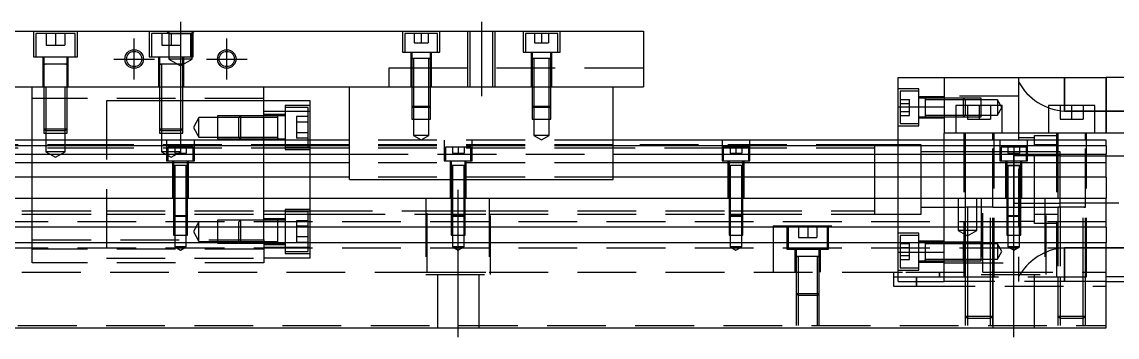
# Model space of a CAD drawing. Extents: x -12 to 613, y -284 to 102.
# Drawn here: x 165.7 to 402.3, y -239 to -171 of the extents above; entities that cross this region are included whole.
import ezdxf

# ---------------------------------------------------------------- set-up
doc = ezdxf.new("R2010")
doc.units = 0
doc.linetypes.add('CENTER', pattern=[50.8, 31.75, -6.35, 6.35, -6.35])
doc.linetypes.add('DASHED', pattern=[19.05, 12.7, -6.35])
doc.layers.get('0').update_dxf_attribs({"linetype": 'CONTINUOUS'})
doc.layers.add('CENTER', color=1, linetype='CENTER')

msp = doc.modelspace()

# ---------------------------------------------------------------- linework, layer by layer
at = {"color": 7, "linetype": 'CONTINUOUS'}
for p, q in [((100, -172.99), (300, -172.99)), ((300, -172.99), (300, -184.99)), ((171, -180.09), (170.499994, -180.09)), ((171.35, -180.09), (171, -180.09)), ((175, -180.09), (174.65, -180.09)), ((175.500006, -180.09), (175, -180.09)), ((355, -189.337524), (355, -182.99)), ((355, -182.99), (365, -182.99)), ((365, -182.99), (365, -194.99)), ((365, -182.99), (400, -182.99)), ((400, -194.99), (400, -182.99)), ((410, -182.99), (400, -182.99)), ((100, -184.99), (300, -184.99)), ((168, -196.49), (168, -184.99)), ((218, -196.49), (218, -184.99)), ((236.5, -204.99), (236.5, -184.99)), ((293.5, -204.99), (293.5, -184.99)), ((228, -187.99), (218, -187.99)), ((228, -196.49), (228, -187.99)), ((360.9, -187.433646), (360.9, -188.01866)), ((377.5, -188.99), (367.5, -188.99)), ((367.5, -188.99), (367.5, -194.99)), ((377.5, -194.99), (377.5, -188.99)), ((397.5, -188.99), (387.5, -188.99)), ((387.5, -188.99), (387.5, -194.99)), ((397.5, -194.99), (397.5, -188.99)), ((355, -196.49), (355, -189.337524)), ((355, -189.337524), (365, -189.337524)), ((360.9, -189.293604), (360.9, -189.573698)), ((360.9, -190.848714), (360.9, -191.433656)), ((365, -196.49), (365, -194.99)), ((410, -194.99), (365, -194.99)), ((236.5, -196.49), (163.5, -196.49)), ((236.5, -197.742272), (163.5, -197.742272)), ((400, -196.49), (293.5, -196.49)), ((400, -197.742272), (293.5, -197.742272)), ((400, -197.742272), (400, -196.49)), ((400, -197.742272), (400, -199.51668)), ((163.5, -199.51668), (236.5, -199.51668)), ((293.5, -199.51668), (400, -199.51668)), ((380, -204.99), (380, -198.989994)), ((400, -201.413076), (400, -199.51668)), ((236.5, -201.413076), (163.5, -201.413076)), ((400, -201.413076), (293.5, -201.413076)), ((400, -204.467372), (400, -201.413076)), ((236.5, -204.467372), (163.5, -204.467372)), ((236.5, -204.99), (293.5, -204.99)), ((400, -204.467372), (293.5, -204.467372)), ((400, -204.467372), (400, -208.99)), ((0, -208.99), (400, -208.99)), ((400, -215.29), (400, -208.99)), ((400, -215.29), (0, -215.29)), ((400, -215.29), (400, -218.69)), ((400, -218.69), (0, -218.69)), ((221, -218.740006), (221, -218.69)), ((360.9, -218.546344), (360.9, -218.69)), ((360.9, -218.69), (360.9, -219.13136)), ((400, -236.99), (400, -218.69)), ((360.9, -220.406302), (360.9, -220.686396)), ((360.9, -221.961412), (360.9, -222.546354)), ((410, -225.99), (400, -225.99)), ((400, -226.99), (410, -226.99)), ((0, -236.99), (400, -236.99))]:
    msp.add_line(p, q, dxfattribs=at)
at = {"color": 3, "linetype": 'DASHED'}
for p, q in [((168.25, -172.99), (168.25, -178.49)), ((169.5, -173.49), (168.75, -173.49)), ((168.75, -173.49), (168.75, -178.49)), ((176.5, -173.49), (169.5, -173.49)), ((171, -173.49), (171, -175.99)), ((173, -173.49), (173, -175.49)), ((175, -173.49), (175, -175.99)), ((177.25, -173.49), (176.5, -173.49)), ((177.25, -178.49), (177.25, -173.49)), ((177.75, -178.49), (177.75, -172.99)), ((193.25, -172.99), (193.25, -178.49)), ((202.25, -173.49), (193.75, -173.49)), ((193.75, -173.49), (193.75, -178.49)), ((196, -173.49), (196, -175.99)), ((197.5, -173.49), (197, -172.99)), ((197.5, -172.99), (197.5, -178.99)), ((197.5, -173.49), (202.5, -173.49)), ((198, -173.49), (198, -175.99)), ((200, -173.49), (200, -175.99)), ((202.25, -178.49), (202.25, -173.49)), ((202.5, -178.99), (202.5, -172.99)), ((202.5, -173.49), (203, -172.99)), ((202.75, -178.49), (202.75, -172.99)), ((248, -172.99), (248, -177.49)), ((255.5, -173.49), (248.5, -173.49)), ((248.5, -173.49), (248.5, -177.49)), ((250.5, -173.49), (250.5, -175.49)), ((252, -173.49), (252, -175.49)), ((253.5, -173.49), (253.5, -175.49)), ((255.5, -177.49), (255.5, -173.49)), ((256, -177.49), (256, -172.99)), ((262.000006, -172.99), (262.000006, -184.99)), ((262.5, -172.99), (262.5, -184.99)), ((267.5, -184.99), (267.5, -172.99)), ((267.999994, -184.99), (267.999994, -172.99)), ((274, -172.99), (274, -177.49)), ((281.5, -173.49), (274.5, -173.49)), ((274.5, -173.49), (274.5, -177.49)), ((276.5, -173.49), (276.5, -175.49)), ((278, -173.49), (278, -175.49)), ((279.5, -173.49), (279.5, -175.49)), ((281.5, -177.49), (281.5, -173.49)), ((282, -177.49), (282, -172.99)), ((171, -175.99), (173, -175.99)), ((173, -175.49), (173, -175.99)), ((173, -175.99), (175, -175.99)), ((196, -175.99), (198, -175.99)), ((198, -175.99), (200, -175.99)), ((250.5, -175.49), (252, -175.49)), ((252, -175.49), (253.5, -175.49)), ((276.5, -175.49), (278, -175.49)), ((278, -175.49), (279.5, -175.49)), ((168.25, -178.49), (177.75, -178.49)), ((170.25, -178.49), (170.25, -184.99)), ((170.5, -178.49), (170.5, -180.09)), ((175.5, -180.09), (175.5, -178.49)), ((175.75, -184.99), (175.75, -178.49)), ((193.25, -178.49), (202.75, -178.49)), ((195.25, -178.49), (195.25, -184.99)), ((195.5, -178.49), (195.5, -180.09)), ((202.5, -178.99), (197.5, -178.99)), ((197.5, -178.99), (200, -180.433376)), ((200, -180.433376), (202.5, -178.99)), ((200.5, -180.09), (200.5, -178.49)), ((200.75, -184.99), (200.75, -178.49)), ((248, -177.49), (256, -177.49)), ((249.75, -177.49), (249.75, -184.99)), ((250, -177.49), (250, -178.89)), ((250, -178.885), (250, -178.89)), ((250, -178.89), (250.216462, -178.89)), ((250.216708, -178.89), (250, -178.89)), ((250, -178.89), (250, -178.895)), ((250, -178.89), (250, -184.99)), ((253.783332, -178.89), (250.216708, -178.89)), ((250.35, -178.89), (250.35, -184.99)), ((253.65, -184.99), (253.65, -178.89)), ((254, -178.89), (253.783332, -178.89)), ((253.783538, -178.89), (254, -178.89)), ((254, -178.89), (254, -177.49)), ((254, -178.89), (254, -178.885)), ((254, -178.895), (254, -178.89)), ((254, -184.99), (254, -178.89)), ((254.25, -184.99), (254.25, -177.49)), ((274, -177.49), (282, -177.49)), ((275.75, -177.49), (275.75, -184.99)), ((276, -177.49), (276, -178.89)), ((276, -178.885), (276, -178.89)), ((276, -178.89), (276.216462, -178.89)), ((276.216708, -178.89), (276, -178.89)), ((276, -178.89), (276, -178.895)), ((276, -178.89), (276, -184.99)), ((279.783332, -178.89), (276.216708, -178.89)), ((276.35, -178.89), (276.35, -184.99)), ((279.65, -184.99), (279.65, -178.89)), ((280, -178.89), (279.783332, -178.89)), ((279.783538, -178.89), (280, -178.89)), ((280, -178.89), (280, -177.49)), ((280, -178.89), (280, -178.885)), ((280, -178.895), (280, -178.89)), ((280, -184.99), (280, -178.89)), ((280.25, -184.99), (280.25, -177.49)), ((170.5, -180.085), (170.5, -180.09)), ((170.5, -180.09), (170.757448, -180.09)), ((170.757468, -180.09), (170.5, -180.09)), ((170.5, -180.09), (170.5, -180.095)), ((170.5, -180.09), (170.5, -184.99)), ((170.999654, -180.09), (170.757468, -180.09)), ((171.349616, -180.09), (170.999654, -180.09)), ((174.650424, -180.09), (171.349616, -180.09)), ((175.000386, -180.09), (174.650424, -180.09)), ((175.242552, -180.09), (175.000386, -180.09)), ((175.5, -180.09), (175.242552, -180.09)), ((175.242602, -180.09), (175.5, -180.09)), ((175.5, -180.09), (175.5, -180.085)), ((175.5, -180.095), (175.5, -180.09)), ((175.5, -184.99), (175.5, -180.09)), ((195.5, -180.085), (195.5, -180.09)), ((195.5, -180.09), (195.757448, -180.09)), ((195.757468, -180.09), (195.5, -180.09)), ((195.5, -180.09), (195.5, -184.99)), ((195.5, -180.09), (195.5, -180.095)), ((200.242552, -180.09), (195.757468, -180.09)), ((195.9, -180.09), (195.9, -184.99)), ((200.1, -184.99), (200.1, -180.09)), ((200.5, -180.09), (200.242552, -180.09)), ((200.242602, -180.09), (200.5, -180.09)), ((200.5, -180.09), (200.5, -180.085)), ((200.5, -184.99), (200.5, -180.09)), ((200.5, -180.095), (200.5, -180.09)), ((255, -180.99), (245, -180.99)), ((245, -180.99), (245, -184.99)), ((300, -180.99), (255, -180.99)), ((381, -182.99), (381, -183.606596)), ((381, -183.606596), (381, -226.373404)), ((381, -183.606596), (381.037764, -183.91036)), ((391, -190.250598), (391, -182.99)), ((391, -182.99), (391, -188.99)), ((400, -182.99), (400, -194.99)), ((170.5, -184.99), (170.5, -194.09)), ((170.500006, -184.99), (170.500002, -194.09)), ((170.9, -184.99), (170.9, -194.49)), ((175.1, -194.49), (175.1, -184.99)), ((175.499998, -194.09), (175.499994, -184.99)), ((175.5, -194.09), (175.5, -184.99)), ((195.5, -184.99), (195.5, -194.09)), ((195.500006, -184.99), (195.500002, -194.09)), ((195.9, -184.99), (195.9, -194.49)), ((200.1, -194.49), (200.1, -184.99)), ((200.499998, -194.09), (200.499994, -184.99)), ((200.5, -194.09), (200.5, -184.99)), ((250, -184.99), (250, -189.14)), ((250.000006, -184.99), (250.000002, -189.14)), ((250.35, -184.99), (250.35, -189.49)), ((253.65, -189.49), (253.65, -184.99)), ((253.999998, -189.14), (253.999994, -184.99)), ((254, -189.14), (254, -184.99)), ((276, -184.99), (276, -189.14)), ((276.000006, -184.99), (276.000002, -189.14)), ((276.35, -184.99), (276.35, -189.49)), ((279.65, -189.49), (279.65, -184.99)), ((279.999998, -189.14), (279.999994, -184.99)), ((280, -189.14), (280, -184.99)), ((359.5, -185.43365), (355, -185.43365)), ((355.5, -185.93365), (355.5, -189.43365)), ((359.5, -185.93365), (355.5, -185.93365)), ((359.5, -193.43365), (359.5, -185.43365)), ((218, -187.49), (168, -187.49)), ((184, -187.99), (184, -221.99)), ((195.5, -187.99), (184, -187.99)), ((195.9, -187.99), (195.5, -187.99)), ((200.1, -187.99), (195.9, -187.99)), ((200.5, -187.99), (200.1, -187.99)), ((211.5, -187.99), (200.5, -187.99)), ((218, -187.99), (211.5, -187.99)), ((222.6, -188.99), (222.6, -198.49)), ((228, -188.99), (222.6, -188.99)), ((250, -189.14), (254, -189.14)), ((250, -189.14), (250.35, -189.49)), ((250.000002, -189.14), (250.000006, -191.99)), ((253.65, -189.49), (254, -189.14)), ((253.999994, -191.99), (253.999998, -189.14)), ((276, -189.14), (280, -189.14)), ((276, -189.14), (276.35, -189.49)), ((276.000002, -189.14), (276.000006, -191.99)), ((279.65, -189.49), (280, -189.14)), ((279.999994, -191.99), (279.999998, -189.14)), ((355.5, -187.7016), (357.5, -187.7016)), ((355.5, -188.567626), (357.5, -188.567626)), ((357.5, -188.567626), (357.5, -187.7016)), ((357.5, -190.299676), (357.5, -188.567626)), ((365, -187.18365), (359.5, -187.18365)), ((360.9, -187.43365), (359.5, -187.43365)), ((360.9, -187.43365), (360.895, -187.43365)), ((360.9, -187.43365), (360.9, -187.650318)), ((365, -187.43365), (360.9, -187.43365)), ((360.905, -187.43365), (360.9, -187.43365)), ((360.9, -187.650318), (360.9, -188.018664)), ((365, -187.78365), (360.9, -187.78365)), ((360.9, -188.018664), (360.9, -189.43365)), ((381, -186.99), (365, -186.99)), ((369.15, -187.43365), (365, -187.43365)), ((369.15, -187.433654), (365, -187.433656)), ((369.5, -187.78365), (365, -187.78365)), ((369.15, -188.99), (369.15, -187.43365)), ((369.5, -187.78365), (369.15, -187.43365)), ((373, -187.433656), (369.15, -187.433654)), ((369.15, -189.43365), (369.15, -188.99)), ((369.5, -187.78365), (369.5, -188.99)), ((373, -187.78365), (369.5, -187.78365)), ((369.5, -188.99), (369.5, -189.43365)), ((370, -188.99), (370, -191.99)), ((372.5, -188.99), (372.5, -191.99)), ((373, -188.99), (373, -187.433656)), ((376.5, -187.78365), (373, -187.78365)), ((373, -191.433646), (373, -188.99)), ((375, -188.99), (375, -191.99)), ((376.5, -187.78365), (376.5, -191.08365)), ((377.452628, -189.43365), (376.5, -187.78365)), ((390, -188.99), (390, -191.99)), ((391, -188.99), (391, -190.250598)), ((392.5, -188.99), (392.5, -191.99)), ((395, -188.99), (395, -191.99)), ((208, -191.240006), (208, -196.239994)), ((211.5, -191.240006), (208, -191.240006)), ((212.999994, -191.240006), (211.5, -191.240006)), ((213, -191.24), (212.6, -191.64)), ((218, -191.240006), (212.999994, -191.240006)), ((213, -191.24), (213, -196.24)), ((218, -191.24), (213, -191.24)), ((225.000006, -190.293062), (218, -190.293062)), ((222.6, -190.99), (218, -190.99)), ((221, -191.24), (218, -191.24)), ((221, -191.24), (220.995, -191.24)), ((221, -191.497468), (221, -191.24)), ((221.005, -191.24), (221, -191.24)), ((222.6, -191.24), (221, -191.24)), ((221, -193.589954), (221, -191.497468)), ((227.6, -189.49), (222.6, -189.49)), ((225.35, -189.49), (225.000006, -189.49)), ((228, -190.293062), (225.000006, -190.293062)), ((225.1, -191.430598), (225.1, -192.5853)), ((227.6, -191.430598), (225.1, -191.430598)), ((227.6, -197.99), (227.6, -189.49)), ((253.65, -189.49), (250.35, -189.49)), ((250.35, -189.49), (250.35, -191.99)), ((253.65, -191.99), (253.65, -189.49)), ((279.65, -189.49), (276.35, -189.49)), ((276.35, -189.49), (276.35, -191.99)), ((279.65, -191.99), (279.65, -189.49)), ((355.5, -189.43365), (355.5, -192.93365)), ((355.5, -190.299676), (357.5, -190.299676)), ((355.5, -191.165702), (357.5, -191.165702)), ((357.5, -191.165702), (357.5, -190.299676)), ((359.5, -191.43365), (360.9, -191.43365)), ((360.895, -191.43365), (360.9, -191.43365)), ((360.9, -189.43365), (360.9, -190.84871)), ((360.9, -190.84871), (360.9, -191.216942)), ((360.9, -191.08365), (365, -191.08365)), ((360.9, -191.216942), (360.9, -191.43365)), ((360.9, -191.43365), (365, -191.43365)), ((360.9, -191.43365), (360.905, -191.43365)), ((365, -191.08365), (367.5, -191.08365)), ((365, -191.433646), (367.5, -191.433646)), ((365, -191.43365), (367.5, -191.43365)), ((367.5, -191.08365), (369.5, -191.08365)), ((367.5, -191.433646), (369.15, -191.433648)), ((367.5, -191.43365), (369.15, -191.43365)), ((369.15, -191.43365), (369.15, -189.43365)), ((369.15, -191.43365), (369.5, -191.08365)), ((369.15, -191.433648), (373, -191.433646)), ((369.5, -189.43365), (369.5, -191.08365)), ((369.5, -191.08365), (373, -191.08365)), ((373, -191.08365), (376.5, -191.08365)), ((376.5, -191.08365), (377.452628, -189.43365)), ((391, -190.250598), (397.5, -190.250598)), ((423, -190.250598), (391, -190.250598)), ((397.5, -190.250598), (410, -190.250598)), ((204, -191.64), (202.787564, -193.74)), ((202.787564, -193.74), (204, -195.84)), ((204, -195.84), (204, -191.64)), ((208, -191.64), (204, -191.64)), ((212.6, -191.64), (208, -191.64)), ((212.6, -195.84), (212.6, -191.64)), ((218, -191.64), (212.6, -191.64)), ((221, -191.64), (218, -191.64)), ((221, -193.94002), (221, -193.589954)), ((221, -195.982552), (221, -193.94002)), ((227.6, -192.5853), (225.1, -192.5853)), ((225.1, -192.5853), (225.1, -194.8947)), ((250.000006, -191.99), (253.999994, -191.99)), ((250.35, -191.99), (250.35, -195.49)), ((253.65, -195.49), (253.65, -191.99)), ((276.000006, -191.99), (279.999994, -191.99)), ((276.35, -191.99), (276.35, -195.49)), ((279.65, -195.49), (279.65, -191.99)), ((355, -193.43365), (359.5, -193.43365)), ((355.5, -192.93365), (359.5, -192.93365)), ((359.5, -191.68365), (365, -191.68365)), ((370, -191.99), (372.5, -191.99)), ((372.5, -191.99), (375, -191.99)), ((390, -191.99), (392.5, -191.99)), ((392.5, -191.99), (395, -191.99)), ((170.5, -194.09), (175.5, -194.09)), ((170.5, -194.09), (170.9, -194.49)), ((170.500002, -194.09), (170.500006, -194.99)), ((170.500006, -194.99), (175.499994, -194.99)), ((175.1, -194.49), (170.9, -194.49)), ((170.9, -194.49), (170.9, -194.99)), ((170.9, -194.99), (170.9, -198.99)), ((175.1, -194.49), (175.5, -194.09)), ((175.1, -194.99), (175.1, -194.49)), ((175.1, -198.99), (175.1, -194.99)), ((175.499994, -194.99), (175.499998, -194.09)), ((195.5, -194.09), (200.5, -194.09)), ((195.5, -194.09), (195.9, -194.49)), ((195.500002, -194.09), (195.500006, -194.99)), ((195.500006, -194.99), (200.499994, -194.99)), ((200.1, -194.49), (195.9, -194.49)), ((195.9, -194.49), (195.9, -194.99)), ((195.9, -194.99), (195.9, -198.99)), ((200.1, -194.49), (200.5, -194.09)), ((200.1, -194.99), (200.1, -194.49)), ((200.1, -198.99), (200.1, -194.99)), ((200.499994, -194.99), (200.499998, -194.09)), ((204, -195.84), (208, -195.84)), ((208, -195.84), (212.6, -195.84)), ((208, -196.239994), (213, -196.239994)), ((212.6, -195.84), (213, -196.24)), ((212.6, -195.84), (218, -195.84)), ((213, -196.239994), (218, -196.239994)), ((213, -196.24), (218, -196.239998)), ((218, -195.84), (221, -195.84)), ((218, -196.239998), (221.005, -196.24)), ((220.995, -196.24), (222.6, -196.24)), ((221, -196.24), (221, -195.982552)), ((221, -195.982602), (221, -196.24)), ((227.6, -194.8947), (225.1, -194.8947)), ((225.1, -194.8947), (225.1, -196.049402)), ((227.6, -196.049402), (225.1, -196.049402)), ((253.65, -195.49), (250.35, -195.49)), ((250.35, -195.49), (252, -196.442628)), ((252, -196.442628), (253.65, -195.49)), ((279.65, -195.49), (276.35, -195.49)), ((276.35, -195.49), (278, -196.442628)), ((278, -196.442628), (279.65, -195.49)), ((369.25, -194.99), (369.25, -225.99)), ((369.5, -194.99), (369.5, -196.49)), ((375.5, -196.49), (375.5, -194.99)), ((375.75, -225.99), (375.75, -194.99)), ((384.5, -195.99), (381, -195.99)), ((384.5, -195.49), (389.5, -195.49)), ((384.5, -196.49), (384.5, -195.49)), ((389.25, -194.99), (389.25, -225.99)), ((389.5, -194.99), (389.5, -196.49)), ((395.5, -196.49), (395.5, -194.99)), ((395.75, -225.99), (395.75, -194.99)), ((184, -197.49), (106.5, -197.49)), ((184, -198.24), (106.5, -198.24)), ((168, -200.99), (168, -196.49)), ((228, -197.49), (184, -197.49)), ((228, -198.24), (184, -198.24)), ((197, -196.49), (197, -200.99)), ((202.75, -197.99), (197.25, -197.99)), ((197.25, -197.99), (197.25, -200.99)), ((198.75, -197.99), (198.75, -199.29)), ((200, -197.99), (200, -199.29)), ((201.25, -197.99), (201.25, -199.29)), ((202.75, -200.99), (202.75, -197.99)), ((203, -200.99), (203, -196.49)), ((218, -204.99), (218, -196.49)), ((222.6, -197.99), (228, -197.99)), ((222.6, -198.49), (228, -198.49)), ((228, -200.99), (228, -196.49)), ((293.5, -197.49), (228, -197.49)), ((293.5, -198.24), (228, -198.24)), ((293.5, -196.49), (236.5, -196.49)), ((293.5, -197.742272), (236.5, -197.742272)), ((257, -196.49), (257, -200.99)), ((262.75, -197.99), (257.25, -197.99)), ((257.25, -197.99), (257.25, -200.99)), ((258.75, -197.99), (258.75, -199.29)), ((260, -197.99), (260, -199.29)), ((261.25, -197.99), (261.25, -199.29)), ((262.75, -200.99), (262.75, -197.99)), ((263, -200.99), (263, -196.49)), ((350, -197.49), (293.5, -197.49)), ((317.25, -198.24), (293.5, -198.24)), ((317, -196.49), (317, -200.99)), ((322.75, -197.99), (317.25, -197.99)), ((317.25, -197.99), (317.25, -200.99)), ((322.75, -198.24), (317.25, -198.24)), ((318.75, -197.99), (318.75, -199.29)), ((320, -197.99), (320, -199.29)), ((321.25, -197.99), (321.25, -199.29)), ((322.75, -200.99), (322.75, -197.99)), ((350, -198.24), (322.75, -198.24)), ((323, -200.99), (323, -196.49)), ((350, -197.49), (349.995, -197.49)), ((350, -198.038872), (350, -197.49)), ((350.005, -197.49), (350, -197.49)), ((355, -197.49), (350, -197.49)), ((350, -204.789934), (350, -198.038872)), ((355, -208.99), (355, -196.49)), ((360, -197.49), (355, -197.49)), ((360, -204.99), (360, -197.49)), ((365, -208.99), (365, -196.49)), ((369.5, -196.49), (369.5, -208.99)), ((375.5, -210.995), (375.5, -196.49)), ((377, -196.49), (377, -200.99)), ((382.75, -197.99), (377.25, -197.99)), ((377.25, -197.99), (377.25, -200.99)), ((378.75, -197.99), (378.75, -199.29)), ((380, -197.99), (380, -199.29)), ((381.25, -197.99), (381.25, -199.29)), ((382.75, -200.99), (382.75, -197.99)), ((383, -200.99), (383, -196.49)), ((384.5, -197.49), (384.5, -196.49)), ((384.5, -212.49), (384.5, -197.49)), ((389.5, -197.49), (384.5, -197.49)), ((389.5, -196.49), (389.5, -210.995)), ((395.5, -210.995), (395.5, -196.49)), ((168, -204.99), (168, -200.99)), ((175.1, -198.99), (170.9, -198.99)), ((170.9, -198.99), (173, -200.202436)), ((173, -200.202436), (175.1, -198.99)), ((200.1, -198.99), (195.9, -198.99)), ((195.9, -198.99), (198, -200.202436)), ((197, -200.99), (203, -200.99)), ((198, -200.202436), (200.1, -198.99)), ((198.25, -200.99), (198.25, -208.99)), ((198.5, -200.99), (198.5, -201.99)), ((198.75, -199.29), (200, -199.29)), ((200, -199.29), (201.25, -199.29)), ((201.5, -201.99), (201.5, -200.99)), ((201.75, -208.99), (201.75, -200.99)), ((228, -204.99), (228, -200.99)), ((236.5, -199.51668), (293.5, -199.51668)), ((257, -200.99), (263, -200.99)), ((258.25, -200.99), (258.25, -208.99)), ((258.5, -200.99), (258.5, -201.99)), ((258.75, -199.29), (260, -199.29)), ((260, -199.29), (261.25, -199.29)), ((261.5, -201.99), (261.5, -200.99)), ((261.75, -208.99), (261.75, -200.99)), ((317, -200.99), (323, -200.99)), ((318.25, -200.99), (318.25, -208.99)), ((318.5, -200.99), (318.5, -201.99)), ((318.75, -199.29), (320, -199.29)), ((320, -199.29), (321.25, -199.29)), ((321.5, -201.99), (321.5, -200.99)), ((321.75, -208.99), (321.75, -200.99)), ((365, -198.99), (360, -198.99)), ((369.5, -198.99), (365, -198.99)), ((375.5, -198.99), (369.5, -198.99)), ((377.25, -198.99), (375.5, -198.99)), ((377, -200.99), (383, -200.99)), ((380.005, -198.99), (377.25, -198.99)), ((378.25, -200.99), (378.25, -208.99)), ((378.5, -200.99), (378.5, -201.99)), ((378.75, -199.29), (380, -199.29)), ((381, -198.99), (379.995, -198.99)), ((380, -210.990006), (380, -198.989994)), ((380, -198.99), (380, -204.789964)), ((380, -199.664966), (380, -198.99)), ((380, -199.29), (381.25, -199.29)), ((380, -199.865), (380, -210.115)), ((381, -199.865), (380, -199.865)), ((382.75, -198.99), (381, -198.99)), ((382.75, -199.865), (381, -199.865)), ((381.5, -201.99), (381.5, -200.99)), ((381.75, -208.99), (381.75, -200.99)), ((384.5, -198.99), (382.75, -198.99)), ((384.5, -199.865), (382.75, -199.865)), ((389.5, -198.99), (384.5, -198.99)), ((389.5, -199.865), (384.5, -199.865)), ((390, -198.99), (389.5, -198.99)), ((390, -199.865), (389.5, -199.865)), ((390, -204.99), (390, -198.99)), ((395.5, -199.99), (390, -199.99)), ((400, -199.99), (395.5, -199.99)), ((405, -199.99), (400, -199.99)), ((198.5, -201.985), (198.5, -201.99)), ((198.624678, -201.99), (198.5, -201.99)), ((198.5, -201.99), (198.5, -208.99)), ((198.5, -201.99), (198.5, -201.995)), ((199.998804, -201.99), (198.624678, -201.99)), ((198.75, -201.99), (198.75, -208.99)), ((201.37533, -201.99), (199.998804, -201.99)), ((201.25, -208.99), (201.25, -201.99)), ((201.5, -201.99), (201.37533, -201.99)), ((201.5, -201.99), (201.5, -201.985)), ((201.5, -208.99), (201.5, -201.99)), ((201.5, -201.995), (201.5, -201.99)), ((293.5, -201.413076), (236.5, -201.413076)), ((258.5, -201.985), (258.5, -201.99)), ((258.624678, -201.99), (258.5, -201.99)), ((258.5, -201.99), (258.5, -208.99)), ((258.5, -201.99), (258.5, -201.995)), ((259.998804, -201.99), (258.624678, -201.99)), ((258.75, -201.99), (258.75, -208.99)), ((261.37533, -201.99), (259.998804, -201.99)), ((261.25, -208.99), (261.25, -201.99)), ((261.5, -201.99), (261.37533, -201.99)), ((261.5, -201.99), (261.5, -201.985)), ((261.5, -208.99), (261.5, -201.99)), ((261.5, -201.995), (261.5, -201.99)), ((318.5, -201.985), (318.5, -201.99)), ((318.624678, -201.99), (318.5, -201.99)), ((318.5, -201.99), (318.5, -201.995)), ((318.5, -201.99), (318.5, -208.99)), ((319.998804, -201.99), (318.624678, -201.99)), ((318.75, -201.99), (318.75, -208.99)), ((321.37533, -201.99), (319.998804, -201.99)), ((321.25, -208.99), (321.25, -201.99)), ((321.5, -201.99), (321.37533, -201.99)), ((321.5, -201.99), (321.5, -201.985)), ((321.5, -201.995), (321.5, -201.99)), ((321.5, -208.99), (321.5, -201.99)), ((378.5, -201.985), (378.5, -201.99)), ((378.5, -201.99), (378.62467, -201.99)), ((378.624678, -201.99), (378.5, -201.99)), ((378.5, -201.99), (378.5, -208.99)), ((378.5, -201.99), (378.5, -201.995)), ((378.62467, -201.99), (381.375392, -201.99)), ((379.998804, -201.99), (378.624678, -201.99)), ((378.75, -201.99), (378.75, -208.99)), ((381.37533, -201.99), (379.998804, -201.99)), ((381.25, -208.99), (381.25, -201.99)), ((381.5, -201.99), (381.37533, -201.99)), ((381.375392, -201.99), (381.5, -201.99)), ((381.5, -201.99), (381.5, -201.985)), ((381.5, -208.99), (381.5, -201.99)), ((381.5, -201.995), (381.5, -201.99)), ((168, -208.99), (168, -204.99)), ((218, -208.99), (218, -204.99)), ((228, -208.99), (228, -204.99)), ((293.5, -204.467372), (236.5, -204.467372)), ((350, -205.190056), (350, -204.789934)), ((350, -208.99023), (350, -205.190056)), ((360, -208.99), (360, -204.99)), ((380, -204.789964), (380, -210.989164)), ((390, -210.99), (390, -204.99)), ((168, -215.29), (168, -208.99)), ((198.5, -208.99), (198.5, -212.74)), ((198.500006, -208.99), (198.500002, -212.74)), ((198.75, -208.99), (198.75, -212.99)), ((201.25, -212.99), (201.25, -208.99)), ((201.499998, -212.74), (201.499994, -208.99)), ((201.5, -212.74), (201.5, -208.99)), ((218, -215.29), (218, -208.99)), ((228, -215.29), (228, -208.99)), ((253, -208.99), (253, -225.49)), ((253.291796, -224.99), (253.291796, -208.99)), ((258.5, -208.99), (258.5, -212.74)), ((258.500006, -208.99), (258.500002, -212.74)), ((258.75, -208.99), (258.75, -212.99)), ((261.25, -212.99), (261.25, -208.99)), ((261.499998, -212.74), (261.499994, -208.99)), ((261.5, -212.74), (261.5, -208.99)), ((266.708204, -208.99), (266.708204, -224.99)), ((267, -225.49), (267, -208.99)), ((318.5, -208.99), (318.5, -212.74)), ((318.500006, -208.99), (318.500006, -212.740006)), ((318.75, -208.99), (318.75, -212.99)), ((321.25, -212.99), (321.25, -208.99)), ((321.499994, -212.740006), (321.499994, -208.99)), ((321.5, -212.74), (321.5, -208.99)), ((350, -211.940962), (350, -208.99023)), ((355, -215.29), (355, -208.99)), ((360, -212.49), (360, -208.99)), ((365, -215.29), (365, -208.99)), ((368, -208.99), (368, -215.99)), ((369.5, -208.99), (369.5, -210.99)), ((372, -215.99), (372, -208.99)), ((373, -208.99), (373, -225.49)), ((373.291796, -224.99), (373.291796, -208.99)), ((378.5, -208.99), (378.5, -212.74)), ((378.500006, -208.99), (378.500006, -212.740006)), ((378.75, -208.99), (378.75, -212.99)), ((380, -210.990006), (380, -210.115)), ((380, -210.115), (390, -210.115)), ((381.25, -212.99), (381.25, -208.99)), ((381.499994, -212.740006), (381.499994, -208.99)), ((381.5, -212.74), (381.5, -208.99)), ((386.708204, -208.99), (386.708204, -224.99)), ((387, -225.49), (387, -208.99)), ((390, -209.99), (405, -209.99)), ((146.708204, -211.74), (168, -211.74)), ((146.708204, -212.49), (168, -212.49)), ((168, -211.74), (184, -211.74)), ((168, -212.49), (184, -212.49)), ((184, -211.74), (218, -211.74)), ((184, -212.489994), (218, -212.489994)), ((184, -212.49), (218, -212.49)), ((198.5, -212.74), (201.5, -212.74)), ((198.5, -212.74), (198.75, -212.99)), ((198.500002, -212.74), (198.500006, -215.29)), ((201.25, -212.99), (201.5, -212.74)), ((201.499994, -215.29), (201.499998, -212.74)), ((218, -211.74), (228, -211.74)), ((218, -212.489994), (222.6, -212.489994)), ((218, -212.49), (222.6, -212.49)), ((222.6, -211.49), (222.6, -220.99)), ((228, -211.49), (222.6, -211.49)), ((227.6, -211.99), (222.6, -211.99)), ((222.6, -212.489994), (227.6, -212.489994)), ((222.6, -212.49), (227.6, -212.49)), ((227.6, -215.29), (227.6, -211.99)), ((227.6, -212.489994), (228, -212.489994)), ((227.6, -212.49), (228, -212.49)), ((228, -211.74), (228.5, -211.74)), ((228, -212.49), (228.5, -212.49)), ((228.5, -211.74), (228.75, -211.74)), ((228.5, -212.49), (228.75, -212.49)), ((228.75, -211.74), (253.291796, -211.74)), ((228.75, -212.49), (231.25, -212.49)), ((231.25, -212.49), (231.5, -212.49)), ((231.5, -212.49), (253.291796, -212.49)), ((253.291796, -211.74), (266.708204, -211.74)), ((253.291796, -212.49), (266.708204, -212.49)), ((258.5, -212.74), (261.5, -212.74)), ((258.5, -212.74), (258.75, -212.99)), ((258.500002, -212.74), (258.500006, -215.29)), ((261.25, -212.99), (261.5, -212.74)), ((261.499994, -215.29), (261.499998, -212.74)), ((266.708204, -211.74), (318.5, -211.74)), ((266.708204, -212.49), (318.5, -212.49)), ((318.5, -211.74), (318.75, -211.74)), ((318.5, -212.49), (318.75, -212.49)), ((318.5, -212.74), (321.5, -212.74)), ((318.5, -212.74), (318.75, -212.99)), ((318.500006, -212.740006), (318.500006, -215.29)), ((318.75, -211.74), (321.25, -211.74)), ((318.75, -212.49), (321.25, -212.49)), ((321.25, -211.74), (321.5, -211.74)), ((321.25, -212.49), (321.5, -212.49)), ((321.25, -212.99), (321.5, -212.74)), ((321.499994, -215.29), (321.499994, -212.740006)), ((321.5, -211.74), (343.291796, -211.74)), ((321.5, -212.49), (343.291796, -212.49)), ((343.291796, -211.74), (350, -211.74)), ((343.291796, -212.49), (350, -212.49)), ((349.995, -212.49), (350, -212.49)), ((350, -212.489332), (350, -211.940962)), ((350, -212.49), (350, -212.489332)), ((350, -212.49), (350.005, -212.49)), ((350, -212.49), (355, -212.49)), ((355, -212.49), (356.708204, -212.49)), ((356.708204, -212.49), (360, -212.49)), ((360, -210.99), (365, -210.99)), ((365, -210.99), (369.39999, -210.99)), ((369.39999, -210.99), (369.5, -210.99)), ((369.5, -210.985), (369.5, -210.99)), ((369.849602, -210.99), (369.5, -210.99)), ((369.5, -210.99), (369.5, -215.29)), ((369.5, -210.99), (369.5, -210.995)), ((375.15035, -210.99), (369.849602, -210.99)), ((370, -210.99), (370, -215.29)), ((375, -225.99), (375, -210.99)), ((375.5, -210.99), (375.15035, -210.99)), ((375.5, -225.99), (375.5, -210.985)), ((375.500006, -210.99), (375.60001, -210.99)), ((375.60001, -210.99), (380.005, -210.99)), ((378.5, -212.74), (381.5, -212.74)), ((378.5, -212.74), (378.75, -212.99)), ((378.500006, -212.740006), (378.500006, -215.29)), ((379.995, -210.99), (389.39999, -210.99)), ((380, -210.989164), (380, -210.99)), ((380.005, -210.99), (389.5, -210.99)), ((381.25, -212.99), (381.5, -212.74)), ((381.499994, -215.29), (381.499994, -212.740006)), ((384.5, -212.49), (389.5, -212.49)), ((384.5, -214.49), (384.5, -212.49)), ((389.39999, -210.99), (389.5, -210.99)), ((389.5, -210.985), (389.5, -225.99)), ((389.5, -210.99), (389.84965, -210.99)), ((389.849602, -210.99), (389.5, -210.99)), ((395.15035, -210.99), (389.849602, -210.99)), ((390, -210.99), (390, -225.99)), ((395, -225.99), (395, -210.99)), ((395.150204, -210.99), (395.5, -210.99)), ((395.5, -210.99), (395.15035, -210.99)), ((395.5, -225.99), (395.5, -210.985)), ((400, -214.14), (0, -214.14)), ((201.25, -212.99), (198.75, -212.99)), ((198.75, -212.99), (198.75, -216.99)), ((201.25, -216.99), (201.25, -212.99)), ((204, -214.14), (202.787564, -216.24)), ((204, -218.34), (204, -214.14)), ((208, -213.740006), (208, -218.739994)), ((213, -213.740006), (208, -213.740006)), ((213, -213.74), (212.6, -214.14)), ((212.6, -218.34), (212.6, -214.14)), ((213, -213.74), (213, -218.74)), ((218, -213.74), (213, -213.74)), ((218, -213.740006), (213, -213.740006)), ((222.6, -213.49), (218, -213.49)), ((221, -213.74), (218, -213.74)), ((221, -213.74), (220.995, -213.74)), ((221, -213.997468), (221, -213.74)), ((221.005, -213.74), (221, -213.74)), ((222.6, -213.74), (221, -213.74)), ((221, -215.28994), (221, -213.997468)), ((225.1, -213.930598), (225.1, -215.0853)), ((227.6, -213.930598), (225.1, -213.930598)), ((227.6, -215.0853), (225.1, -215.0853)), ((225.1, -215.0853), (225.1, -217.3947)), ((261.25, -212.99), (258.75, -212.99)), ((258.75, -212.99), (258.75, -216.99)), ((261.25, -216.99), (261.25, -212.99)), ((321.25, -212.99), (318.75, -212.99)), ((318.75, -212.99), (318.75, -216.99)), ((321.25, -216.99), (321.25, -212.99)), ((328, -214.99), (328, -215.29)), ((328, -214.99), (343, -214.99)), ((331, -214.99), (331, -219.99)), ((331.25, -214.99), (331.25, -215.29)), ((333.5, -214.99), (333.5, -217.49)), ((335.5, -214.99), (335.5, -217.49)), ((337.5, -214.99), (337.5, -217.49)), ((339.75, -215.29), (339.75, -214.99)), ((340, -219.99), (340, -214.99)), ((381.25, -212.99), (378.75, -212.99)), ((378.75, -212.99), (378.75, -216.99)), ((381, -213.99), (384.5, -213.99)), ((381.25, -216.99), (381.25, -212.99)), ((389.5, -214.49), (384.5, -214.49)), ((168, -217.99), (168, -215.29)), ((198.500006, -215.29), (198.500006, -216.99)), ((198.500006, -216.99), (201.499994, -216.99)), ((198.75, -216.99), (198.75, -219.49)), ((201.25, -219.49), (201.25, -216.99)), ((201.499994, -216.99), (201.499994, -215.29)), ((202.787564, -216.24), (204, -218.34)), ((218, -217.99), (218, -215.29)), ((221, -216.089954), (221, -215.28994)), ((221, -216.44002), (221, -216.089954)), ((221, -218.482552), (221, -216.44002)), ((225.1, -217.3947), (225.1, -218.549402)), ((227.6, -217.3947), (225.1, -217.3947)), ((227.6, -218.69), (227.6, -215.29)), ((228, -218.69), (228, -215.29)), ((258.500006, -215.29), (258.500006, -216.99)), ((258.500006, -216.99), (261.499994, -216.99)), ((258.75, -216.99), (258.75, -219.49)), ((261.25, -219.49), (261.25, -216.99)), ((261.499994, -216.99), (261.499994, -215.29)), ((318.500006, -215.29), (318.500006, -216.99)), ((318.500006, -216.99), (321.499994, -216.99)), ((318.75, -216.99), (318.75, -219.49)), ((321.25, -219.49), (321.25, -216.99)), ((321.499994, -216.99), (321.499994, -215.29)), ((328, -215.29), (328, -218.69)), ((331.25, -215.29), (331.25, -218.69)), ((333.5, -217.49), (335.5, -217.49)), ((335.5, -217.49), (337.5, -217.49)), ((339.75, -218.69), (339.75, -215.29)), ((355, -218.69), (355, -215.29)), ((359.5, -216.54635), (355, -216.54635)), ((355.5, -217.04635), (355.5, -218.69)), ((356.708204, -217.04635), (355.5, -217.04635)), ((359.5, -217.04635), (356.708204, -217.04635)), ((359.5, -224.54635), (359.5, -216.54635)), ((365, -218.69), (365, -215.29)), ((372, -215.99), (368, -215.99)), ((368, -215.99), (370, -217.1447)), ((369.5, -215.29), (369.5, -218.69)), ((370, -215.29), (370, -218.69)), ((370, -217.1447), (372, -215.99)), ((378.500006, -215.29), (378.500006, -216.99)), ((378.500006, -216.99), (381.499994, -216.99)), ((378.75, -216.99), (378.75, -219.49)), ((381.25, -219.49), (381.25, -216.99)), ((381.499994, -216.99), (381.499994, -215.29)), ((400, -219.84), (0, -219.84)), ((168, -217.99), (218, -217.99)), ((168, -218.69), (168, -217.99)), ((168, -222.99), (168, -218.69)), ((218, -219.998332), (168, -219.998332)), ((201.25, -219.49), (198.75, -219.49)), ((198.75, -219.49), (200, -220.211688)), ((200, -220.211688), (201.25, -219.49)), ((204, -218.34), (208, -218.34)), ((208, -218.34), (212.6, -218.34)), ((208, -218.739994), (213, -218.739994)), ((212.6, -218.34), (218, -218.34)), ((212.6, -218.34), (213, -218.74)), ((213, -218.739994), (218, -218.739994)), ((213, -218.74), (218, -218.739998)), ((218, -217.99), (218, -218.69)), ((218, -218.34), (221, -218.34)), ((218, -218.69), (218, -222.99)), ((218, -218.739998), (221.005, -218.74)), ((218, -218.99), (222.6, -218.99)), ((228, -219.686938), (218, -219.686938)), ((220.995, -218.74), (222.6, -218.74)), ((221, -218.69059), (221, -218.482552)), ((221, -218.74), (221, -218.69059)), ((227.6, -218.549402), (225.1, -218.549402)), ((227.6, -220.49), (227.6, -218.69)), ((228, -219.686938), (228, -218.69)), ((228, -221.99), (228, -219.686938)), ((261.25, -219.49), (258.75, -219.49)), ((258.75, -219.49), (260, -220.211688)), ((260, -220.211688), (261.25, -219.49)), ((321.25, -219.49), (318.75, -219.49)), ((318.75, -219.49), (320, -220.211688)), ((320, -220.211688), (321.25, -219.49)), ((328, -218.69), (328, -224.99)), ((331, -219.99), (340, -219.99)), ((331.25, -218.69), (331.25, -219.99)), ((332.75, -219.99), (332.75, -224.99)), ((333, -219.99), (333, -221.595)), ((338, -221.595), (338, -219.99)), ((338.25, -224.99), (338.25, -219.99)), ((339.75, -219.99), (339.75, -218.69)), ((355, -220.642476), (355, -218.69)), ((355.5, -218.69), (355.5, -220.54635)), ((355.5, -218.814298), (357.5, -218.814298)), ((355.5, -219.680324), (357.5, -219.680324)), ((357.5, -219.680324), (357.5, -218.814298)), ((357.5, -221.412374), (357.5, -219.680324)), ((365, -218.29635), (359.5, -218.29635)), ((360.9, -218.54635), (359.5, -218.54635)), ((360.9, -218.54635), (360.895, -218.54635)), ((360.9, -218.54635), (360.9, -218.689586)), ((360.905, -218.54635), (360.9, -218.54635)), ((365, -218.54635), (360.9, -218.54635)), ((360.9, -218.689586), (360.9, -218.763016)), ((360.9, -218.763016), (360.9, -219.131362)), ((365, -218.89635), (360.9, -218.89635)), ((360.9, -219.131362), (360.9, -220.54635)), ((369.15, -218.54635), (365, -218.54635)), ((369.15, -218.546352), (365, -218.546354)), ((365, -225.99), (365, -218.69)), ((369.5, -218.89635), (365, -218.89635)), ((369.15, -218.69), (369.15, -218.54635)), ((369.29365, -218.69), (369.15, -218.54635)), ((369.5, -218.546354), (369.15, -218.546352)), ((369.15, -220.54635), (369.15, -218.69)), ((369.5, -218.89635), (369.29365, -218.69)), ((370, -218.546354), (369.5, -218.546354)), ((369.5, -218.69), (369.5, -225.99)), ((373, -218.89635), (369.5, -218.89635)), ((373, -218.546354), (370, -218.546354)), ((370, -218.69), (370, -225.99)), ((373, -222.546344), (373, -218.546354)), ((376.5, -218.89635), (373, -218.89635)), ((376.5, -218.89635), (376.5, -222.19635)), ((377.452628, -220.54635), (376.5, -218.89635)), ((381.25, -219.49), (378.75, -219.49)), ((378.75, -219.49), (380, -220.211688)), ((380, -220.211688), (381.25, -219.49)), ((391, -219.729402), (389.619728, -219.83908)), ((391, -219.729402), (423, -219.729402)), ((395, -219.729402), (391, -219.729402)), ((391, -226.99), (391, -219.729402)), ((391, -219.729402), (391, -226.99)), ((395.5, -219.729402), (395, -219.729402)), ((400, -219.729402), (395.5, -219.729402)), ((423, -219.729402), (400, -219.729402)), ((184, -221.99), (218, -221.99)), ((228, -221.99), (218, -221.99)), ((222.6, -220.49), (227.6, -220.49)), ((222.6, -220.99), (228, -220.99)), ((333, -221.585), (333, -224.99)), ((333, -221.59), (333.257448, -221.59)), ((333.257468, -221.59), (333, -221.59)), ((337.742552, -221.59), (333.257468, -221.59)), ((333.4, -221.59), (333.4, -224.99)), ((337.6, -224.99), (337.6, -221.59)), ((338, -221.59), (337.742552, -221.59)), ((337.742602, -221.59), (338, -221.59)), ((338, -224.99), (338, -221.585)), ((355, -220.642476), (365, -220.642476)), ((355, -226.99), (355, -220.642476)), ((355.5, -220.54635), (355.5, -224.04635)), ((355.5, -221.412374), (357.5, -221.412374)), ((355.5, -222.2784), (357.5, -222.2784)), ((357.5, -222.2784), (357.5, -221.412374)), ((360.9, -220.54635), (360.9, -221.961408)), ((360.9, -221.961408), (360.9, -222.32964)), ((360.9, -222.19635), (365, -222.19635)), ((360.9, -222.32964), (360.9, -222.54635)), ((360.9, -222.54635), (360.9, -222.329682)), ((365, -222.19635), (369.5, -222.19635)), ((365, -222.19635), (369.5, -222.19635)), ((369.15, -222.54635), (369.15, -220.54635)), ((369.15, -222.54635), (369.5, -222.19635)), ((369.5, -222.19635), (373, -222.19635)), ((373, -222.19635), (376.5, -222.19635)), ((376.5, -222.19635), (377.452628, -220.54635)), ((218, -222.99), (168, -222.99)), ((355, -224.54635), (359.5, -224.54635)), ((355.5, -224.04635), (359.5, -224.04635)), ((359.5, -222.54635), (360.905, -222.54635)), ((359.5, -222.79635), (365, -222.79635)), ((360.895, -222.54635), (365, -222.546346)), ((365, -222.546344), (369.15, -222.546346)), ((365, -222.546346), (369.15, -222.54635)), ((365, -222.99), (381, -222.99)), ((365, -222.99), (381, -222.99)), ((369.15, -222.546346), (373, -222.546344)), ((146.708204, -224.99), (253.291796, -224.99)), ((253, -225.49), (267, -225.49)), ((253.291796, -224.99), (266.708204, -224.99)), ((253.291796, -224.99), (266.708204, -224.99)), ((255.5, -225.49), (255.5, -236.99)), ((264.5, -236.99), (264.5, -225.49)), ((266.708204, -224.99), (343.291796, -224.99)), ((333, -224.99), (333, -229.59)), ((333.000006, -224.99), (333.000002, -229.59)), ((333.4, -224.99), (333.4, -229.99)), ((337.6, -229.99), (337.6, -224.99)), ((337.999998, -229.59), (337.999994, -224.99)), ((338, -229.59), (338, -224.99)), ((343.291796, -224.99), (356.708204, -224.99)), ((354, -224.99), (354, -225.99)), ((354, -225.99), (364, -225.99)), ((354, -225.99), (354, -227.99)), ((355, -226.99), (365, -226.99)), ((356.708204, -224.99), (400, -224.99)), ((359, -227.99), (359, -225.99)), ((359, -225.99), (359, -227.99)), ((364, -225.99), (364, -224.99)), ((364, -224.99), (364, -225.99)), ((364, -225.99), (400, -225.99)), ((365, -226.99), (365, -225.99)), ((395, -226.99), (365, -226.99)), ((369.5, -225.99), (369.5, -234.49)), ((369.500006, -225.99), (369.500002, -234.49)), ((370, -225.99), (370, -234.99)), ((373, -225.49), (387, -225.49)), ((373.291796, -224.99), (386.708204, -224.99)), ((375, -234.99), (375, -225.99)), ((375.499998, -234.49), (375.499994, -225.99)), ((375.5, -225.49), (375.5, -236.99)), ((375.5, -234.49), (375.5, -225.99)), ((381.033404, -226.088776), (381, -226.373404)), ((381, -226.373404), (381, -226.99)), ((381.131428, -225.77498), (381.033404, -226.088776)), ((384.5, -236.99), (384.5, -225.49)), ((389.5, -225.99), (389.5, -234.49)), ((389.500006, -225.99), (389.500002, -234.49)), ((390, -225.99), (390, -234.99)), ((395, -234.99), (395, -225.99)), ((395.5, -226.99), (395, -226.99)), ((395.499998, -234.49), (395.499994, -225.99)), ((395.5, -234.49), (395.5, -225.99)), ((400, -226.99), (395.5, -226.99)), ((354, -227.99), (359, -227.99)), ((359, -227.99), (400, -227.99)), ((333, -229.59), (338, -229.59)), ((333, -229.59), (333.4, -229.99)), ((333.000002, -229.59), (333.000006, -236.49)), ((337.6, -229.99), (333.4, -229.99)), ((333.4, -229.99), (333.4, -236.49)), ((337.6, -229.99), (338, -229.59)), ((337.6, -236.49), (337.6, -229.99)), ((337.999994, -236.49), (337.999998, -229.59)), ((12.499994, -236.49), (400, -236.49)), ((369.5, -234.49), (375.5, -234.49)), ((369.5, -234.49), (370, -234.99)), ((369.500002, -234.49), (369.500006, -236.49)), ((375, -234.99), (370, -234.99)), ((370, -234.99), (370, -236.49)), ((375, -234.99), (375.5, -234.49)), ((375, -236.49), (375, -234.99)), ((375.499994, -236.49), (375.499998, -234.49)), ((389.5, -234.49), (395.5, -234.49)), ((389.5, -234.49), (390, -234.99)), ((389.500002, -234.49), (389.500006, -236.49)), ((395, -234.99), (390, -234.99)), ((390, -234.99), (390, -236.49)), ((395, -234.99), (395.5, -234.49)), ((395, -236.49), (395, -234.99)), ((395.499994, -236.49), (395.499998, -234.49))]:
    msp.add_line(p, q, dxfattribs=at)
at = {"color": 3, "linetype": 'CONTINUOUS'}
for centre in [(190, -178.99), (210, -178.99)]:
    msp.add_circle(centre, 2, dxfattribs=at)
at = {"color": 7, "linetype": 'CONTINUOUS'}
for centre in [(190, -178.99), (210, -178.99)]:
    msp.add_circle(centre, 1.65, dxfattribs=at)
at = {"color": 3, "linetype": 'DASHED'}
for centre, radius, start, end in [((391.811246, -177.979102), 12.298282, 208.83464497, 266.2177859), ((392.208677, -232.57832), 12.999649, 101.48756923, 148.44290689)]:
    msp.add_arc(centre, radius, start, end, dxfattribs=at)
at = {"layer": 'CENTER', "color": 1, "linetype": 'CENTER'}
for p, q in [((200, -170.99), (200, -182.433376)), ((265, -170.99), (265, -186.99)), ((190, -183.39), (190, -174.59)), ((210, -183.39), (210, -174.59)), ((185.6, -178.99), (194.4, -178.99)), ((205.6, -178.99), (214.4, -178.99)), ((260, -238.99), (260, -206.99)), ((380, -238.99), (380, -206.99))]:
    msp.add_line(p, q, dxfattribs=at)

doc.saveas('drawing.dxf')
